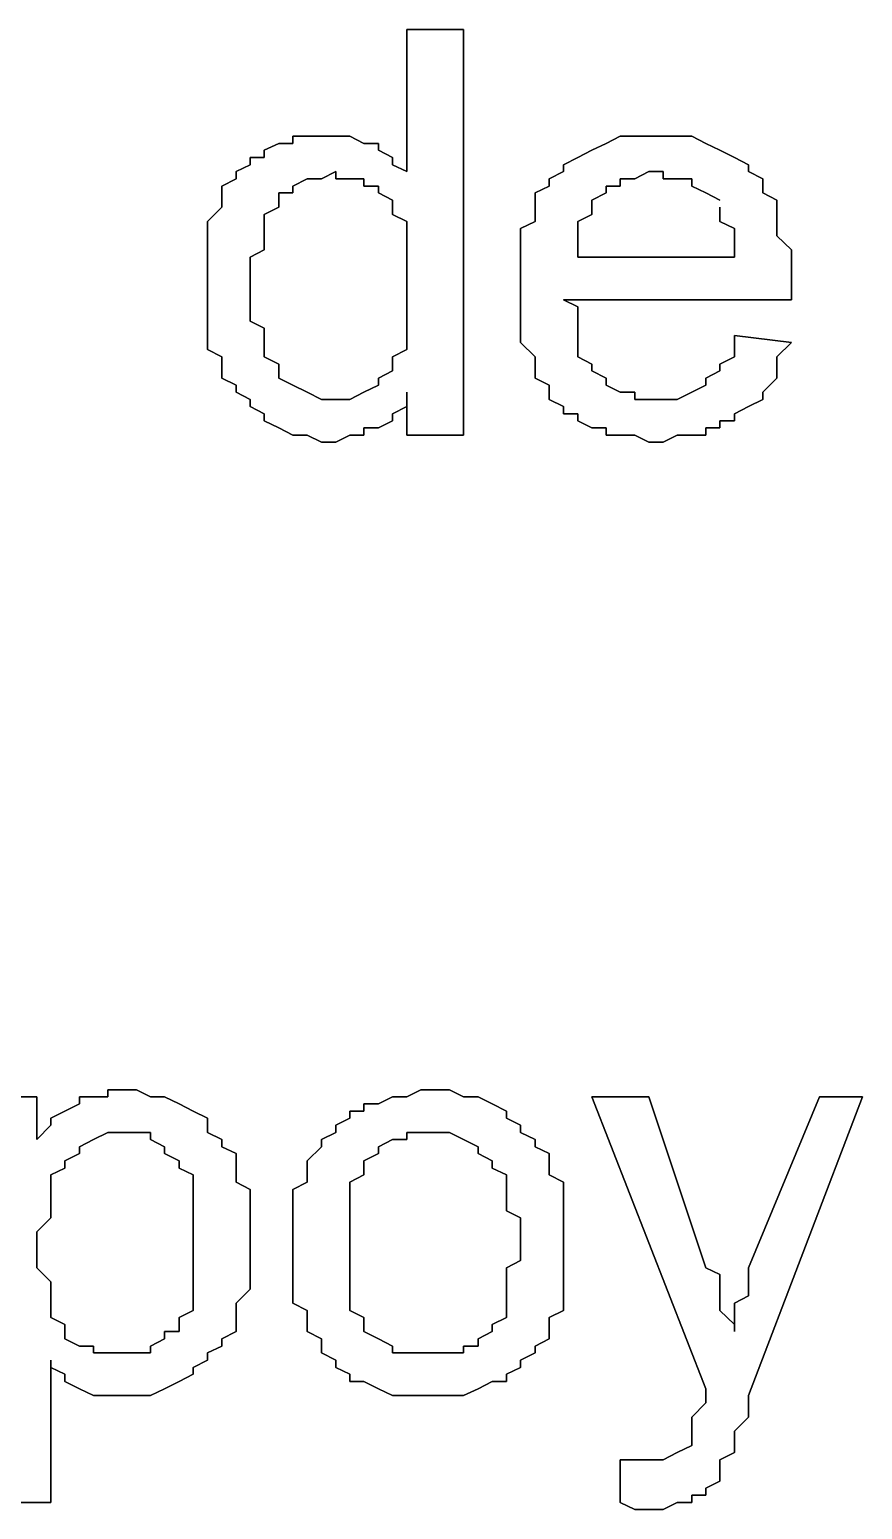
# Model space of a CAD drawing. Header units: metres. Extents: x 2.9 to 42.8, y 1.7 to 28.7.
# Drawn here: x 40.282 to 40.4883, y 18.759 to 19.1258 of the extents above; entities that cross this region are included whole.
import ezdxf

# ---------------------------------------------------------------- set-up
doc = ezdxf.new("R2010")
doc.units = ezdxf.units.M
doc.layers.add('GRIS', color=8, linetype='Continuous')

msp = doc.modelspace()

# ---------------------------------------------------------------- linework, layer by layer
at = {"layer": 'GRIS', "lineweight": -3}
for points in [[(40.3895, 19.1258), (40.3754, 19.1258), (40.3895, 19.1258)], [(40.3754, 19.1258), (40.3754, 19.0906), (40.3754, 19.1258)], [(40.3895, 19.0253), (40.3895, 19.1258), (40.3895, 19.0253)], [(40.3507, 19.0994), (40.3472, 19.0994), (40.3507, 19.0994)], [(40.3472, 19.0994), (40.3472, 19.0976), (40.3472, 19.0994)], [(40.3543, 19.0994), (40.3507, 19.0994), (40.3543, 19.0994)], [(40.3578, 19.0994), (40.3543, 19.0994), (40.3578, 19.0994)], [(40.3613, 19.0994), (40.3578, 19.0994), (40.3613, 19.0994)], [(40.3648, 19.0976), (40.3613, 19.0994), (40.3648, 19.0976)], [(40.4283, 19.0994), (40.4248, 19.0976), (40.4283, 19.0994)], [(40.4319, 19.0994), (40.4283, 19.0994), (40.4319, 19.0994)], [(40.4354, 19.0994), (40.4319, 19.0994), (40.4354, 19.0994)], [(40.4389, 19.0994), (40.4354, 19.0994), (40.4389, 19.0994)], [(40.4424, 19.0994), (40.4389, 19.0994), (40.4424, 19.0994)], [(40.446, 19.0994), (40.4424, 19.0994), (40.446, 19.0994)], [(40.4495, 19.0976), (40.446, 19.0994), (40.4495, 19.0976)], [(40.3437, 19.0976), (40.3401, 19.0959), (40.3437, 19.0976)], [(40.3401, 19.0959), (40.3401, 19.0941), (40.3401, 19.0959)], [(40.3472, 19.0976), (40.3437, 19.0976), (40.3472, 19.0976)], [(40.3684, 19.0976), (40.3648, 19.0976), (40.3684, 19.0976)], [(40.3684, 19.0959), (40.3684, 19.0976), (40.3684, 19.0959)], [(40.3719, 19.0941), (40.3684, 19.0959), (40.3719, 19.0941)], [(40.4213, 19.0959), (40.4178, 19.0941), (40.4213, 19.0959)], [(40.4248, 19.0976), (40.4213, 19.0959), (40.4248, 19.0976)], [(40.453, 19.0959), (40.4495, 19.0976), (40.453, 19.0959)], [(40.4566, 19.0941), (40.453, 19.0959), (40.4566, 19.0941)], [(40.3366, 19.0923), (40.3331, 19.0906), (40.3366, 19.0923)], [(40.3401, 19.0941), (40.3366, 19.0941), (40.3401, 19.0941)], [(40.3366, 19.0941), (40.3366, 19.0923), (40.3366, 19.0941)], [(40.3719, 19.0923), (40.3719, 19.0941), (40.3719, 19.0923)], [(40.3754, 19.0906), (40.3719, 19.0923), (40.3754, 19.0906)], [(40.4178, 19.0941), (40.4142, 19.0923), (40.4178, 19.0941)], [(40.4142, 19.0923), (40.4142, 19.0906), (40.4142, 19.0923)], [(40.4601, 19.0923), (40.4566, 19.0941), (40.4601, 19.0923)], [(40.4601, 19.0906), (40.4601, 19.0923), (40.4601, 19.0906)], [(40.3331, 19.0888), (40.3296, 19.087), (40.3331, 19.0888)], [(40.3331, 19.0906), (40.3331, 19.0888), (40.3331, 19.0906)], [(40.3472, 19.087), (40.3507, 19.0888), (40.3472, 19.087)], [(40.3507, 19.0888), (40.3543, 19.0888), (40.3507, 19.0888)], [(40.3543, 19.0888), (40.3578, 19.0906), (40.3543, 19.0888)], [(40.3578, 19.0906), (40.3578, 19.0888), (40.3578, 19.0906)], [(40.3578, 19.0888), (40.3613, 19.0888), (40.3578, 19.0888)], [(40.3613, 19.0888), (40.3648, 19.0888), (40.3613, 19.0888)], [(40.3648, 19.0888), (40.3648, 19.087), (40.3648, 19.0888)], [(40.4142, 19.0906), (40.4107, 19.0888), (40.4142, 19.0906)], [(40.4107, 19.0888), (40.4107, 19.087), (40.4107, 19.0888)], [(40.4283, 19.087), (40.4283, 19.0888), (40.4283, 19.087)], [(40.4283, 19.0888), (40.4319, 19.0888), (40.4283, 19.0888)], [(40.4319, 19.0888), (40.4354, 19.0906), (40.4319, 19.0888)], [(40.4354, 19.0906), (40.4389, 19.0906), (40.4354, 19.0906)], [(40.4389, 19.0906), (40.4389, 19.0888), (40.4389, 19.0906)], [(40.4389, 19.0888), (40.4424, 19.0888), (40.4389, 19.0888)], [(40.4424, 19.0888), (40.446, 19.0888), (40.4424, 19.0888)], [(40.446, 19.0888), (40.446, 19.087), (40.446, 19.0888)], [(40.4636, 19.0888), (40.4601, 19.0906), (40.4636, 19.0888)], [(40.4636, 19.087), (40.4636, 19.0888), (40.4636, 19.087)], [(40.3296, 19.087), (40.3296, 19.0835), (40.3296, 19.087)], [(40.3437, 19.0835), (40.3437, 19.0853), (40.3437, 19.0835)], [(40.3437, 19.0853), (40.3472, 19.0853), (40.3437, 19.0853)], [(40.3472, 19.0853), (40.3472, 19.087), (40.3472, 19.0853)], [(40.3648, 19.087), (40.3684, 19.087), (40.3648, 19.087)], [(40.3684, 19.087), (40.3684, 19.0853), (40.3684, 19.087)], [(40.3684, 19.0853), (40.3719, 19.0835), (40.3684, 19.0853)], [(40.4107, 19.087), (40.4072, 19.0853), (40.4107, 19.087)], [(40.4072, 19.0853), (40.4072, 19.0835), (40.4072, 19.0853)], [(40.4213, 19.0835), (40.4248, 19.0853), (40.4213, 19.0835)], [(40.4248, 19.0853), (40.4248, 19.087), (40.4248, 19.0853)], [(40.4248, 19.087), (40.4283, 19.087), (40.4248, 19.087)], [(40.446, 19.087), (40.4495, 19.0853), (40.446, 19.087)], [(40.4495, 19.0853), (40.453, 19.0835), (40.4495, 19.0853)], [(40.4636, 19.0853), (40.4636, 19.087), (40.4636, 19.0853)], [(40.4671, 19.0835), (40.4636, 19.0853), (40.4671, 19.0835)], [(40.3296, 19.0818), (40.326, 19.0782), (40.3296, 19.0818)], [(40.3296, 19.0835), (40.3296, 19.0818), (40.3296, 19.0835)], [(40.3401, 19.08), (40.3437, 19.0818), (40.3401, 19.08)], [(40.3437, 19.0818), (40.3437, 19.0835), (40.3437, 19.0818)], [(40.3719, 19.0835), (40.3719, 19.0818), (40.3719, 19.0835)], [(40.3719, 19.0818), (40.3719, 19.08), (40.3719, 19.0818)], [(40.4072, 19.0835), (40.4072, 19.0818), (40.4072, 19.0835)], [(40.4072, 19.0818), (40.4072, 19.0782), (40.4072, 19.0818)], [(40.4213, 19.0818), (40.4213, 19.0835), (40.4213, 19.0818)], [(40.4213, 19.08), (40.4213, 19.0818), (40.4213, 19.08)], [(40.453, 19.0818), (40.453, 19.0782), (40.453, 19.0818)], [(40.4671, 19.0818), (40.4671, 19.0835), (40.4671, 19.0818)], [(40.4671, 19.0782), (40.4671, 19.0818), (40.4671, 19.0782)], [(40.326, 19.0782), (40.326, 19.0765), (40.326, 19.0782)], [(40.3401, 19.0782), (40.3401, 19.08), (40.3401, 19.0782)], [(40.3401, 19.0765), (40.3401, 19.0782), (40.3401, 19.0765)], [(40.3719, 19.08), (40.3754, 19.0782), (40.3719, 19.08)], [(40.3754, 19.0782), (40.3754, 19.0765), (40.3754, 19.0782)], [(40.4072, 19.0782), (40.4036, 19.0765), (40.4072, 19.0782)], [(40.4178, 19.0782), (40.4213, 19.08), (40.4178, 19.0782)], [(40.4178, 19.0765), (40.4178, 19.0782), (40.4178, 19.0765)], [(40.453, 19.0782), (40.4566, 19.0765), (40.453, 19.0782)], [(40.4671, 19.0765), (40.4671, 19.0782), (40.4671, 19.0765)], [(40.326, 19.0765), (40.326, 19.0747), (40.326, 19.0765)], [(40.326, 19.0747), (40.326, 19.0712), (40.326, 19.0747)], [(40.3401, 19.0729), (40.3401, 19.0765), (40.3401, 19.0729)], [(40.3754, 19.0765), (40.3754, 19.0747), (40.3754, 19.0765)], [(40.3754, 19.0747), (40.3754, 19.0712), (40.3754, 19.0747)], [(40.4036, 19.0765), (40.4036, 19.0747), (40.4036, 19.0765)], [(40.4036, 19.0747), (40.4036, 19.0729), (40.4036, 19.0747)], [(40.4178, 19.0747), (40.4178, 19.0765), (40.4178, 19.0747)], [(40.4178, 19.0712), (40.4178, 19.0747), (40.4178, 19.0712)], [(40.4566, 19.0765), (40.4566, 19.0747), (40.4566, 19.0765)], [(40.4566, 19.0747), (40.4566, 19.0712), (40.4566, 19.0747)], [(40.4671, 19.0747), (40.4671, 19.0765), (40.4671, 19.0747)], [(40.4707, 19.0712), (40.4671, 19.0747), (40.4707, 19.0712)], [(40.326, 19.0712), (40.326, 19.0694), (40.326, 19.0712)], [(40.3366, 19.0694), (40.3401, 19.0712), (40.3366, 19.0694)], [(40.3401, 19.0712), (40.3401, 19.0729), (40.3401, 19.0712)], [(40.3754, 19.0712), (40.3754, 19.0694), (40.3754, 19.0712)], [(40.4036, 19.0729), (40.4036, 19.0694), (40.4036, 19.0729)], [(40.4178, 19.0694), (40.4178, 19.0712), (40.4178, 19.0694)], [(40.4566, 19.0712), (40.4566, 19.0694), (40.4566, 19.0712)], [(40.4707, 19.0694), (40.4707, 19.0712), (40.4707, 19.0694)], [(40.326, 19.0694), (40.326, 19.0676), (40.326, 19.0694)], [(40.326, 19.0676), (40.326, 19.0641), (40.326, 19.0676)], [(40.3366, 19.0659), (40.3366, 19.0694), (40.3366, 19.0659)], [(40.3754, 19.0694), (40.3754, 19.0676), (40.3754, 19.0694)], [(40.3754, 19.0676), (40.3754, 19.0641), (40.3754, 19.0676)], [(40.4036, 19.0694), (40.4036, 19.0676), (40.4036, 19.0694)], [(40.4036, 19.0676), (40.4036, 19.0641), (40.4036, 19.0676)], [(40.4566, 19.0694), (40.4178, 19.0694), (40.4566, 19.0694)], [(40.4707, 19.0676), (40.4707, 19.0694), (40.4707, 19.0676)], [(40.4707, 19.0641), (40.4707, 19.0676), (40.4707, 19.0641)], [(40.326, 19.0641), (40.326, 19.0623), (40.326, 19.0641)], [(40.3366, 19.0623), (40.3366, 19.0659), (40.3366, 19.0623)], [(40.3754, 19.0641), (40.3754, 19.0606), (40.3754, 19.0641)], [(40.4036, 19.0641), (40.4036, 19.0623), (40.4036, 19.0641)], [(40.4707, 19.0623), (40.4707, 19.0641), (40.4707, 19.0623)], [(40.326, 19.0623), (40.326, 19.0606), (40.326, 19.0623)], [(40.326, 19.0606), (40.326, 19.0588), (40.326, 19.0606)], [(40.3366, 19.0588), (40.3366, 19.0623), (40.3366, 19.0588)], [(40.3754, 19.0606), (40.3754, 19.0588), (40.3754, 19.0606)], [(40.4036, 19.0623), (40.4036, 19.0606), (40.4036, 19.0623)], [(40.4036, 19.0606), (40.4036, 19.0571), (40.4036, 19.0606)], [(40.4707, 19.0606), (40.4707, 19.0623), (40.4707, 19.0606)], [(40.4707, 19.0588), (40.4707, 19.0606), (40.4707, 19.0588)], [(40.326, 19.0588), (40.326, 19.0553), (40.326, 19.0588)], [(40.326, 19.0553), (40.326, 19.0535), (40.326, 19.0553)], [(40.3366, 19.0571), (40.3366, 19.0588), (40.3366, 19.0571)], [(40.3366, 19.0535), (40.3366, 19.0571), (40.3366, 19.0535)], [(40.3754, 19.0588), (40.3754, 19.0553), (40.3754, 19.0588)], [(40.3754, 19.0553), (40.3754, 19.0535), (40.3754, 19.0553)], [(40.4036, 19.0571), (40.4036, 19.0553), (40.4036, 19.0571)], [(40.4036, 19.0553), (40.4036, 19.0518), (40.4036, 19.0553)], [(40.4178, 19.0571), (40.4142, 19.0588), (40.4178, 19.0571)], [(40.4142, 19.0588), (40.4707, 19.0588), (40.4142, 19.0588)], [(40.4178, 19.0535), (40.4178, 19.0571), (40.4178, 19.0535)], [(40.326, 19.0535), (40.326, 19.0518), (40.326, 19.0535)], [(40.326, 19.0518), (40.326, 19.0482), (40.326, 19.0518)], [(40.3401, 19.0518), (40.3366, 19.0535), (40.3401, 19.0518)], [(40.3401, 19.05), (40.3401, 19.0518), (40.3401, 19.05)], [(40.3754, 19.0535), (40.3754, 19.05), (40.3754, 19.0535)], [(40.4036, 19.0518), (40.4036, 19.05), (40.4036, 19.0518)], [(40.4178, 19.0518), (40.4178, 19.0535), (40.4178, 19.0518)], [(40.4178, 19.0482), (40.4178, 19.0518), (40.4178, 19.0482)], [(40.326, 19.0482), (40.326, 19.0465), (40.326, 19.0482)], [(40.3401, 19.0465), (40.3401, 19.05), (40.3401, 19.0465)], [(40.3754, 19.05), (40.3754, 19.0482), (40.3754, 19.05)], [(40.3754, 19.0482), (40.3754, 19.0465), (40.3754, 19.0482)], [(40.4036, 19.05), (40.4036, 19.0482), (40.4036, 19.05)], [(40.4036, 19.0482), (40.4072, 19.0447), (40.4036, 19.0482)], [(40.4178, 19.0465), (40.4178, 19.0482), (40.4178, 19.0465)], [(40.4566, 19.05), (40.4566, 19.0465), (40.4566, 19.05)], [(40.4707, 19.0482), (40.4566, 19.05), (40.4707, 19.0482)], [(40.4671, 19.0447), (40.4707, 19.0482), (40.4671, 19.0447)], [(40.326, 19.0465), (40.3296, 19.0447), (40.326, 19.0465)], [(40.3296, 19.0447), (40.3296, 19.0429), (40.3296, 19.0447)], [(40.3401, 19.0447), (40.3401, 19.0465), (40.3401, 19.0447)], [(40.3437, 19.0429), (40.3401, 19.0447), (40.3437, 19.0429)], [(40.3754, 19.0465), (40.3719, 19.0447), (40.3754, 19.0465)], [(40.3719, 19.0447), (40.3719, 19.0429), (40.3719, 19.0447)], [(40.4072, 19.0447), (40.4072, 19.0429), (40.4072, 19.0447)], [(40.4178, 19.0447), (40.4178, 19.0465), (40.4178, 19.0447)], [(40.4213, 19.0429), (40.4178, 19.0447), (40.4213, 19.0429)], [(40.4566, 19.0447), (40.453, 19.0429), (40.4566, 19.0447)], [(40.4566, 19.0465), (40.4566, 19.0447), (40.4566, 19.0465)], [(40.4671, 19.0429), (40.4671, 19.0447), (40.4671, 19.0429)], [(40.3296, 19.0429), (40.3296, 19.0412), (40.3296, 19.0429)], [(40.3296, 19.0412), (40.3296, 19.0394), (40.3296, 19.0412)], [(40.3437, 19.0412), (40.3437, 19.0429), (40.3437, 19.0412)], [(40.3437, 19.0394), (40.3437, 19.0412), (40.3437, 19.0394)], [(40.3719, 19.0412), (40.3684, 19.0394), (40.3719, 19.0412)], [(40.3719, 19.0429), (40.3719, 19.0412), (40.3719, 19.0429)], [(40.4072, 19.0429), (40.4072, 19.0412), (40.4072, 19.0429)], [(40.4072, 19.0412), (40.4072, 19.0394), (40.4072, 19.0412)], [(40.4213, 19.0412), (40.4213, 19.0429), (40.4213, 19.0412)], [(40.4248, 19.0394), (40.4213, 19.0412), (40.4248, 19.0394)], [(40.453, 19.0412), (40.4495, 19.0394), (40.453, 19.0412)], [(40.453, 19.0429), (40.453, 19.0412), (40.453, 19.0429)], [(40.4671, 19.0412), (40.4671, 19.0429), (40.4671, 19.0412)], [(40.4671, 19.0394), (40.4671, 19.0412), (40.4671, 19.0394)], [(40.3296, 19.0394), (40.3331, 19.0377), (40.3296, 19.0394)], [(40.3331, 19.0377), (40.3331, 19.0359), (40.3331, 19.0377)], [(40.3472, 19.0377), (40.3437, 19.0394), (40.3472, 19.0377)], [(40.3507, 19.0359), (40.3472, 19.0377), (40.3507, 19.0359)], [(40.3684, 19.0377), (40.3648, 19.0359), (40.3684, 19.0377)], [(40.3684, 19.0394), (40.3684, 19.0377), (40.3684, 19.0394)], [(40.4072, 19.0394), (40.4107, 19.0377), (40.4072, 19.0394)], [(40.4107, 19.0377), (40.4107, 19.0359), (40.4107, 19.0377)], [(40.4248, 19.0377), (40.4248, 19.0394), (40.4248, 19.0377)], [(40.4283, 19.0359), (40.4248, 19.0377), (40.4283, 19.0359)], [(40.4495, 19.0377), (40.446, 19.0359), (40.4495, 19.0377)], [(40.4495, 19.0394), (40.4495, 19.0377), (40.4495, 19.0394)], [(40.4636, 19.0359), (40.4671, 19.0394), (40.4636, 19.0359)], [(40.3331, 19.0359), (40.3366, 19.0341), (40.3331, 19.0359)], [(40.3366, 19.0341), (40.3366, 19.0324), (40.3366, 19.0341)], [(40.3543, 19.0341), (40.3507, 19.0359), (40.3543, 19.0341)], [(40.3578, 19.0341), (40.3543, 19.0341), (40.3578, 19.0341)], [(40.3613, 19.0341), (40.3578, 19.0341), (40.3613, 19.0341)], [(40.3648, 19.0359), (40.3613, 19.0341), (40.3648, 19.0359)], [(40.3754, 19.0324), (40.3754, 19.0359), (40.3754, 19.0324)], [(40.3754, 19.0359), (40.3754, 19.0253), (40.3754, 19.0359)], [(40.4107, 19.0359), (40.4107, 19.0341), (40.4107, 19.0359)], [(40.4107, 19.0341), (40.4142, 19.0324), (40.4107, 19.0341)], [(40.4319, 19.0359), (40.4283, 19.0359), (40.4319, 19.0359)], [(40.4319, 19.0341), (40.4319, 19.0359), (40.4319, 19.0341)], [(40.4354, 19.0341), (40.4319, 19.0341), (40.4354, 19.0341)], [(40.4389, 19.0341), (40.4354, 19.0341), (40.4389, 19.0341)], [(40.4424, 19.0341), (40.4389, 19.0341), (40.4424, 19.0341)], [(40.446, 19.0359), (40.4424, 19.0341), (40.446, 19.0359)], [(40.4601, 19.0324), (40.4636, 19.0341), (40.4601, 19.0324)], [(40.4636, 19.0341), (40.4636, 19.0359), (40.4636, 19.0341)], [(40.3366, 19.0324), (40.3401, 19.0306), (40.3366, 19.0324)], [(40.3401, 19.0306), (40.3401, 19.0288), (40.3401, 19.0306)], [(40.3719, 19.0306), (40.3754, 19.0324), (40.3719, 19.0306)], [(40.3719, 19.0288), (40.3719, 19.0306), (40.3719, 19.0288)], [(40.4142, 19.0324), (40.4142, 19.0306), (40.4142, 19.0324)], [(40.4142, 19.0306), (40.4178, 19.0306), (40.4142, 19.0306)], [(40.4178, 19.0306), (40.4178, 19.0288), (40.4178, 19.0306)], [(40.4566, 19.0306), (40.4601, 19.0324), (40.4566, 19.0306)], [(40.4566, 19.0288), (40.4566, 19.0306), (40.4566, 19.0288)], [(40.3401, 19.0288), (40.3437, 19.0271), (40.3401, 19.0288)], [(40.3437, 19.0271), (40.3472, 19.0253), (40.3437, 19.0271)], [(40.3648, 19.0253), (40.3648, 19.0271), (40.3648, 19.0253)], [(40.3648, 19.0271), (40.3684, 19.0271), (40.3648, 19.0271)], [(40.3684, 19.0271), (40.3719, 19.0288), (40.3684, 19.0271)], [(40.4178, 19.0288), (40.4213, 19.0271), (40.4178, 19.0288)], [(40.4213, 19.0271), (40.4248, 19.0271), (40.4213, 19.0271)], [(40.4248, 19.0271), (40.4248, 19.0253), (40.4248, 19.0271)], [(40.4495, 19.0253), (40.4495, 19.0271), (40.4495, 19.0253)], [(40.4495, 19.0271), (40.453, 19.0271), (40.4495, 19.0271)], [(40.453, 19.0271), (40.453, 19.0288), (40.453, 19.0271)], [(40.453, 19.0288), (40.4566, 19.0288), (40.453, 19.0288)], [(40.3472, 19.0253), (40.3507, 19.0253), (40.3472, 19.0253)], [(40.3507, 19.0253), (40.3543, 19.0235), (40.3507, 19.0253)], [(40.3543, 19.0235), (40.3578, 19.0235), (40.3543, 19.0235)], [(40.3578, 19.0235), (40.3613, 19.0253), (40.3578, 19.0235)], [(40.3613, 19.0253), (40.3648, 19.0253), (40.3613, 19.0253)], [(40.3754, 19.0253), (40.3895, 19.0253), (40.3754, 19.0253)], [(40.4248, 19.0253), (40.4283, 19.0253), (40.4248, 19.0253)], [(40.4283, 19.0253), (40.4319, 19.0253), (40.4283, 19.0253)], [(40.4319, 19.0253), (40.4354, 19.0235), (40.4319, 19.0253)], [(40.4354, 19.0235), (40.4389, 19.0235), (40.4354, 19.0235)], [(40.4389, 19.0235), (40.4424, 19.0253), (40.4389, 19.0235)], [(40.4424, 19.0253), (40.446, 19.0253), (40.4424, 19.0253)], [(40.446, 19.0253), (40.4495, 19.0253), (40.446, 19.0253)], [(40.2837, 18.8613), (40.2731, 18.8613), (40.2837, 18.8613)], [(40.2837, 18.8507), (40.2837, 18.8613), (40.2837, 18.8507)], [(40.2978, 18.8613), (40.2943, 18.8613), (40.2978, 18.8613)], [(40.2943, 18.8613), (40.2943, 18.8595), (40.2943, 18.8613)], [(40.3013, 18.8613), (40.2978, 18.8613), (40.3013, 18.8613)], [(40.3049, 18.863), (40.3013, 18.863), (40.3049, 18.863)], [(40.3013, 18.863), (40.3013, 18.8613), (40.3013, 18.863)], [(40.3084, 18.863), (40.3049, 18.863), (40.3084, 18.863)], [(40.3119, 18.8613), (40.3084, 18.863), (40.3119, 18.8613)], [(40.3154, 18.8613), (40.3119, 18.8613), (40.3154, 18.8613)], [(40.319, 18.8595), (40.3154, 18.8613), (40.319, 18.8595)], [(40.3719, 18.8613), (40.3684, 18.8595), (40.3719, 18.8613)], [(40.3754, 18.8613), (40.3719, 18.8613), (40.3754, 18.8613)], [(40.3789, 18.863), (40.3754, 18.8613), (40.3789, 18.863)], [(40.3825, 18.863), (40.3789, 18.863), (40.3825, 18.863)], [(40.386, 18.863), (40.3825, 18.863), (40.386, 18.863)], [(40.3895, 18.8613), (40.386, 18.863), (40.3895, 18.8613)], [(40.3931, 18.8613), (40.3895, 18.8613), (40.3931, 18.8613)], [(40.3966, 18.8595), (40.3931, 18.8613), (40.3966, 18.8595)], [(40.4354, 18.8613), (40.4213, 18.8613), (40.4354, 18.8613)], [(40.4213, 18.8613), (40.4495, 18.7889), (40.4213, 18.8613)], [(40.4495, 18.8189), (40.4354, 18.8613), (40.4495, 18.8189)], [(40.4601, 18.7872), (40.4883, 18.8613), (40.4601, 18.7872)], [(40.4777, 18.8613), (40.4601, 18.8189), (40.4777, 18.8613)], [(40.4883, 18.8613), (40.4777, 18.8613), (40.4883, 18.8613)], [(40.2907, 18.8577), (40.2872, 18.856), (40.2907, 18.8577)], [(40.2943, 18.8595), (40.2907, 18.8577), (40.2943, 18.8595)], [(40.3225, 18.8577), (40.319, 18.8595), (40.3225, 18.8577)], [(40.326, 18.856), (40.3225, 18.8577), (40.326, 18.856)], [(40.3648, 18.8577), (40.3613, 18.8577), (40.3648, 18.8577)], [(40.3613, 18.8577), (40.3613, 18.856), (40.3613, 18.8577)], [(40.3684, 18.8595), (40.3648, 18.8595), (40.3684, 18.8595)], [(40.3648, 18.8595), (40.3648, 18.8577), (40.3648, 18.8595)], [(40.4001, 18.8577), (40.3966, 18.8595), (40.4001, 18.8577)], [(40.4001, 18.856), (40.4001, 18.8577), (40.4001, 18.856)], [(40.2872, 18.8542), (40.2837, 18.8507), (40.2872, 18.8542)], [(40.2872, 18.856), (40.2872, 18.8542), (40.2872, 18.856)], [(40.326, 18.8542), (40.326, 18.856), (40.326, 18.8542)], [(40.326, 18.8524), (40.326, 18.8542), (40.326, 18.8524)], [(40.3613, 18.856), (40.3578, 18.8542), (40.3613, 18.856)], [(40.3578, 18.8542), (40.3578, 18.8524), (40.3578, 18.8542)], [(40.4036, 18.8542), (40.4001, 18.856), (40.4036, 18.8542)], [(40.4036, 18.8524), (40.4036, 18.8542), (40.4036, 18.8524)], [(40.2943, 18.8489), (40.2978, 18.8507), (40.2943, 18.8489)], [(40.2978, 18.8507), (40.3013, 18.8524), (40.2978, 18.8507)], [(40.3013, 18.8524), (40.3049, 18.8524), (40.3013, 18.8524)], [(40.3049, 18.8524), (40.3084, 18.8524), (40.3049, 18.8524)], [(40.3084, 18.8524), (40.3119, 18.8524), (40.3084, 18.8524)], [(40.3119, 18.8524), (40.3119, 18.8507), (40.3119, 18.8524)], [(40.3119, 18.8507), (40.3154, 18.8489), (40.3119, 18.8507)], [(40.3296, 18.8507), (40.326, 18.8524), (40.3296, 18.8507)], [(40.3296, 18.8489), (40.3296, 18.8507), (40.3296, 18.8489)], [(40.3578, 18.8524), (40.3543, 18.8507), (40.3578, 18.8524)], [(40.3543, 18.8507), (40.3543, 18.8489), (40.3543, 18.8507)], [(40.3684, 18.8489), (40.3719, 18.8507), (40.3684, 18.8489)], [(40.3719, 18.8507), (40.3754, 18.8507), (40.3719, 18.8507)], [(40.3754, 18.8507), (40.3754, 18.8524), (40.3754, 18.8507)], [(40.3754, 18.8524), (40.3789, 18.8524), (40.3754, 18.8524)], [(40.3789, 18.8524), (40.3825, 18.8524), (40.3789, 18.8524)], [(40.3825, 18.8524), (40.386, 18.8524), (40.3825, 18.8524)], [(40.386, 18.8524), (40.3895, 18.8507), (40.386, 18.8524)], [(40.3895, 18.8507), (40.3931, 18.8489), (40.3895, 18.8507)], [(40.4072, 18.8507), (40.4036, 18.8524), (40.4072, 18.8507)], [(40.4072, 18.8489), (40.4072, 18.8507), (40.4072, 18.8489)], [(40.2907, 18.8454), (40.2943, 18.8472), (40.2907, 18.8454)], [(40.2943, 18.8472), (40.2943, 18.8489), (40.2943, 18.8472)], [(40.3154, 18.8489), (40.3154, 18.8472), (40.3154, 18.8489)], [(40.3154, 18.8472), (40.319, 18.8454), (40.3154, 18.8472)], [(40.3331, 18.8472), (40.3296, 18.8489), (40.3331, 18.8472)], [(40.3331, 18.8454), (40.3331, 18.8472), (40.3331, 18.8454)], [(40.3543, 18.8489), (40.3507, 18.8454), (40.3543, 18.8489)], [(40.3648, 18.8454), (40.3684, 18.8472), (40.3648, 18.8454)], [(40.3684, 18.8472), (40.3684, 18.8489), (40.3684, 18.8472)], [(40.3931, 18.8489), (40.3931, 18.8472), (40.3931, 18.8489)], [(40.3931, 18.8472), (40.3966, 18.8454), (40.3931, 18.8472)], [(40.4107, 18.8472), (40.4072, 18.8489), (40.4107, 18.8472)], [(40.4107, 18.8454), (40.4107, 18.8472), (40.4107, 18.8454)], [(40.2872, 18.8419), (40.2907, 18.8436), (40.2872, 18.8419)], [(40.2907, 18.8436), (40.2907, 18.8454), (40.2907, 18.8436)], [(40.319, 18.8454), (40.319, 18.8436), (40.319, 18.8454)], [(40.319, 18.8436), (40.3225, 18.8419), (40.319, 18.8436)], [(40.3331, 18.8436), (40.3331, 18.8454), (40.3331, 18.8436)], [(40.3331, 18.8419), (40.3331, 18.8436), (40.3331, 18.8419)], [(40.3507, 18.8454), (40.3507, 18.8436), (40.3507, 18.8454)], [(40.3507, 18.8436), (40.3507, 18.8419), (40.3507, 18.8436)], [(40.3648, 18.8436), (40.3648, 18.8454), (40.3648, 18.8436)], [(40.3648, 18.8419), (40.3648, 18.8436), (40.3648, 18.8419)], [(40.3966, 18.8454), (40.3966, 18.8436), (40.3966, 18.8454)], [(40.3966, 18.8436), (40.4001, 18.8419), (40.3966, 18.8436)], [(40.4107, 18.8436), (40.4107, 18.8454), (40.4107, 18.8436)], [(40.4107, 18.8419), (40.4107, 18.8436), (40.4107, 18.8419)], [(40.2872, 18.8401), (40.2872, 18.8419), (40.2872, 18.8401)], [(40.2872, 18.8383), (40.2872, 18.8401), (40.2872, 18.8383)], [(40.3225, 18.8419), (40.3225, 18.8401), (40.3225, 18.8419)], [(40.3225, 18.8401), (40.3225, 18.8383), (40.3225, 18.8401)], [(40.3331, 18.8401), (40.3331, 18.8419), (40.3331, 18.8401)], [(40.3366, 18.8383), (40.3331, 18.8401), (40.3366, 18.8383)], [(40.3507, 18.8401), (40.3472, 18.8383), (40.3507, 18.8401)], [(40.3507, 18.8419), (40.3507, 18.8401), (40.3507, 18.8419)], [(40.3613, 18.8401), (40.3648, 18.8419), (40.3613, 18.8401)], [(40.3613, 18.8383), (40.3613, 18.8401), (40.3613, 18.8383)], [(40.4001, 18.8419), (40.4001, 18.8401), (40.4001, 18.8419)], [(40.4001, 18.8401), (40.4001, 18.8383), (40.4001, 18.8401)], [(40.4142, 18.8401), (40.4107, 18.8419), (40.4142, 18.8401)], [(40.4142, 18.8366), (40.4142, 18.8401), (40.4142, 18.8366)], [(40.2872, 18.8366), (40.2872, 18.8383), (40.2872, 18.8366)], [(40.2872, 18.833), (40.2872, 18.8366), (40.2872, 18.833)], [(40.3225, 18.8383), (40.3225, 18.8366), (40.3225, 18.8383)], [(40.3225, 18.8366), (40.3225, 18.833), (40.3225, 18.8366)], [(40.3366, 18.8348), (40.3366, 18.8383), (40.3366, 18.8348)], [(40.3472, 18.8383), (40.3472, 18.8348), (40.3472, 18.8383)], [(40.3613, 18.8366), (40.3613, 18.8383), (40.3613, 18.8366)], [(40.3613, 18.833), (40.3613, 18.8366), (40.3613, 18.833)], [(40.4001, 18.8383), (40.4001, 18.8348), (40.4001, 18.8383)], [(40.4142, 18.8348), (40.4142, 18.8366), (40.4142, 18.8348)], [(40.2872, 18.8313), (40.2872, 18.833), (40.2872, 18.8313)], [(40.3225, 18.833), (40.3225, 18.8313), (40.3225, 18.833)], [(40.3366, 18.833), (40.3366, 18.8348), (40.3366, 18.833)], [(40.3366, 18.8313), (40.3366, 18.833), (40.3366, 18.8313)], [(40.3472, 18.8348), (40.3472, 18.833), (40.3472, 18.8348)], [(40.3472, 18.833), (40.3472, 18.8295), (40.3472, 18.833)], [(40.3613, 18.8313), (40.3613, 18.833), (40.3613, 18.8313)], [(40.4001, 18.8348), (40.4001, 18.833), (40.4001, 18.8348)], [(40.4001, 18.833), (40.4036, 18.8313), (40.4001, 18.833)], [(40.4142, 18.8313), (40.4142, 18.8348), (40.4142, 18.8313)], [(40.2837, 18.8278), (40.2872, 18.8313), (40.2837, 18.8278)], [(40.3225, 18.8313), (40.3225, 18.8278), (40.3225, 18.8313)], [(40.3366, 18.8278), (40.3366, 18.8313), (40.3366, 18.8278)], [(40.3472, 18.8295), (40.3472, 18.8278), (40.3472, 18.8295)], [(40.3613, 18.8278), (40.3613, 18.8313), (40.3613, 18.8278)], [(40.4036, 18.8313), (40.4036, 18.8278), (40.4036, 18.8313)], [(40.4142, 18.8295), (40.4142, 18.8313), (40.4142, 18.8295)], [(40.4142, 18.8278), (40.4142, 18.8295), (40.4142, 18.8278)], [(40.2837, 18.826), (40.2837, 18.8278), (40.2837, 18.826)], [(40.2837, 18.8242), (40.2837, 18.826), (40.2837, 18.8242)], [(40.2837, 18.8207), (40.2837, 18.8242), (40.2837, 18.8207)], [(40.3225, 18.8278), (40.3225, 18.826), (40.3225, 18.8278)], [(40.3225, 18.826), (40.3225, 18.8242), (40.3225, 18.826)], [(40.3225, 18.8242), (40.3225, 18.8207), (40.3225, 18.8242)], [(40.3366, 18.826), (40.3366, 18.8278), (40.3366, 18.826)], [(40.3366, 18.8225), (40.3366, 18.826), (40.3366, 18.8225)], [(40.3472, 18.8278), (40.3472, 18.8242), (40.3472, 18.8278)], [(40.3472, 18.8242), (40.3472, 18.8225), (40.3472, 18.8242)], [(40.3613, 18.826), (40.3613, 18.8278), (40.3613, 18.826)], [(40.3613, 18.8242), (40.3613, 18.826), (40.3613, 18.8242)], [(40.3613, 18.8225), (40.3613, 18.8242), (40.3613, 18.8225)], [(40.4036, 18.8278), (40.4036, 18.8242), (40.4036, 18.8278)], [(40.4036, 18.8242), (40.4036, 18.8207), (40.4036, 18.8242)], [(40.4142, 18.826), (40.4142, 18.8278), (40.4142, 18.826)], [(40.4142, 18.8225), (40.4142, 18.826), (40.4142, 18.8225)], [(40.2837, 18.8189), (40.2837, 18.8207), (40.2837, 18.8189)], [(40.3225, 18.8207), (40.3225, 18.8189), (40.3225, 18.8207)], [(40.3366, 18.8207), (40.3366, 18.8225), (40.3366, 18.8207)], [(40.3366, 18.8172), (40.3366, 18.8207), (40.3366, 18.8172)], [(40.3472, 18.8225), (40.3472, 18.8189), (40.3472, 18.8225)], [(40.3613, 18.8189), (40.3613, 18.8225), (40.3613, 18.8189)], [(40.4036, 18.8207), (40.4001, 18.8189), (40.4036, 18.8207)], [(40.4142, 18.8207), (40.4142, 18.8225), (40.4142, 18.8207)], [(40.4142, 18.8172), (40.4142, 18.8207), (40.4142, 18.8172)], [(40.2872, 18.8154), (40.2837, 18.8189), (40.2872, 18.8154)], [(40.3225, 18.8189), (40.3225, 18.8154), (40.3225, 18.8189)], [(40.3366, 18.8154), (40.3366, 18.8172), (40.3366, 18.8154)], [(40.3472, 18.8189), (40.3472, 18.8172), (40.3472, 18.8189)], [(40.3472, 18.8172), (40.3472, 18.8136), (40.3472, 18.8172)], [(40.3613, 18.8172), (40.3613, 18.8189), (40.3613, 18.8172)], [(40.3613, 18.8136), (40.3613, 18.8172), (40.3613, 18.8136)], [(40.4001, 18.8189), (40.4001, 18.8154), (40.4001, 18.8189)], [(40.4142, 18.8154), (40.4142, 18.8172), (40.4142, 18.8154)], [(40.453, 18.8172), (40.4495, 18.8189), (40.453, 18.8172)], [(40.453, 18.8136), (40.453, 18.8172), (40.453, 18.8136)], [(40.4601, 18.8189), (40.4601, 18.8154), (40.4601, 18.8189)], [(40.2872, 18.8136), (40.2872, 18.8154), (40.2872, 18.8136)], [(40.2872, 18.8119), (40.2872, 18.8136), (40.2872, 18.8119)], [(40.3225, 18.8154), (40.3225, 18.8136), (40.3225, 18.8154)], [(40.3225, 18.8136), (40.3225, 18.8119), (40.3225, 18.8136)], [(40.3331, 18.8101), (40.3366, 18.8136), (40.3331, 18.8101)], [(40.3366, 18.8136), (40.3366, 18.8154), (40.3366, 18.8136)], [(40.3472, 18.8136), (40.3472, 18.8119), (40.3472, 18.8136)], [(40.3613, 18.8119), (40.3613, 18.8136), (40.3613, 18.8119)], [(40.4001, 18.8154), (40.4001, 18.8136), (40.4001, 18.8154)], [(40.4001, 18.8136), (40.4001, 18.8119), (40.4001, 18.8136)], [(40.4142, 18.8119), (40.4142, 18.8154), (40.4142, 18.8119)], [(40.453, 18.8119), (40.453, 18.8136), (40.453, 18.8119)], [(40.4601, 18.8154), (40.4601, 18.8136), (40.4601, 18.8154)], [(40.4601, 18.8136), (40.4601, 18.8119), (40.4601, 18.8136)], [(40.2872, 18.8083), (40.2872, 18.8119), (40.2872, 18.8083)], [(40.3225, 18.8119), (40.3225, 18.8083), (40.3225, 18.8119)], [(40.3331, 18.8083), (40.3331, 18.8101), (40.3331, 18.8083)], [(40.3472, 18.8119), (40.3472, 18.8101), (40.3472, 18.8119)], [(40.3472, 18.8101), (40.3507, 18.8083), (40.3472, 18.8101)], [(40.3613, 18.8101), (40.3613, 18.8119), (40.3613, 18.8101)], [(40.3613, 18.8083), (40.3613, 18.8101), (40.3613, 18.8083)], [(40.4001, 18.8119), (40.4001, 18.8083), (40.4001, 18.8119)], [(40.4142, 18.8101), (40.4142, 18.8119), (40.4142, 18.8101)], [(40.4142, 18.8083), (40.4142, 18.8101), (40.4142, 18.8083)], [(40.453, 18.8101), (40.453, 18.8119), (40.453, 18.8101)], [(40.453, 18.8083), (40.453, 18.8101), (40.453, 18.8083)], [(40.4601, 18.8119), (40.4566, 18.8101), (40.4601, 18.8119)], [(40.4566, 18.8101), (40.4566, 18.8066), (40.4566, 18.8101)], [(40.2872, 18.8066), (40.2872, 18.8083), (40.2872, 18.8066)], [(40.2907, 18.8048), (40.2872, 18.8066), (40.2907, 18.8048)], [(40.3225, 18.8083), (40.319, 18.8066), (40.3225, 18.8083)], [(40.319, 18.8066), (40.319, 18.8048), (40.319, 18.8066)], [(40.3331, 18.8066), (40.3331, 18.8083), (40.3331, 18.8066)], [(40.3331, 18.8048), (40.3331, 18.8066), (40.3331, 18.8048)], [(40.3507, 18.8083), (40.3507, 18.8048), (40.3507, 18.8083)], [(40.3648, 18.8066), (40.3613, 18.8083), (40.3648, 18.8066)], [(40.3648, 18.8048), (40.3648, 18.8066), (40.3648, 18.8048)], [(40.4001, 18.8066), (40.3966, 18.8048), (40.4001, 18.8066)], [(40.4001, 18.8083), (40.4001, 18.8066), (40.4001, 18.8083)], [(40.4107, 18.8066), (40.4142, 18.8083), (40.4107, 18.8066)], [(40.4107, 18.8048), (40.4107, 18.8066), (40.4107, 18.8048)], [(40.4566, 18.8048), (40.453, 18.8083), (40.4566, 18.8048)], [(40.4566, 18.8066), (40.4566, 18.8048), (40.4566, 18.8066)], [(40.2907, 18.8031), (40.2907, 18.8048), (40.2907, 18.8031)], [(40.2907, 18.8013), (40.2907, 18.8031), (40.2907, 18.8013)], [(40.319, 18.8031), (40.3154, 18.8031), (40.319, 18.8031)], [(40.3154, 18.8031), (40.3154, 18.8013), (40.3154, 18.8031)], [(40.319, 18.8048), (40.319, 18.8031), (40.319, 18.8048)], [(40.3296, 18.8013), (40.3331, 18.8031), (40.3296, 18.8013)], [(40.3331, 18.8031), (40.3331, 18.8048), (40.3331, 18.8031)], [(40.3507, 18.8048), (40.3507, 18.8031), (40.3507, 18.8048)], [(40.3507, 18.8031), (40.3543, 18.8013), (40.3507, 18.8031)], [(40.3648, 18.8031), (40.3648, 18.8048), (40.3648, 18.8031)], [(40.3684, 18.8013), (40.3648, 18.8031), (40.3684, 18.8013)], [(40.3966, 18.8031), (40.3931, 18.8013), (40.3966, 18.8031)], [(40.3966, 18.8048), (40.3966, 18.8031), (40.3966, 18.8048)], [(40.4107, 18.8031), (40.4107, 18.8048), (40.4107, 18.8031)], [(40.4107, 18.8013), (40.4107, 18.8031), (40.4107, 18.8013)], [(40.4566, 18.8048), (40.4566, 18.8031), (40.4566, 18.8048)], [(40.4566, 18.8031), (40.4566, 18.8048), (40.4566, 18.8031)], [(40.2943, 18.7995), (40.2907, 18.8013), (40.2943, 18.7995)], [(40.2978, 18.7995), (40.2943, 18.7995), (40.2978, 18.7995)], [(40.2978, 18.7978), (40.2978, 18.7995), (40.2978, 18.7978)], [(40.3154, 18.8013), (40.3119, 18.7995), (40.3154, 18.8013)], [(40.3119, 18.7995), (40.3119, 18.7978), (40.3119, 18.7995)], [(40.326, 18.7978), (40.3296, 18.7995), (40.326, 18.7978)], [(40.3296, 18.7995), (40.3296, 18.8013), (40.3296, 18.7995)], [(40.3543, 18.8013), (40.3543, 18.7995), (40.3543, 18.8013)], [(40.3543, 18.7995), (40.3543, 18.7978), (40.3543, 18.7995)], [(40.3719, 18.7995), (40.3684, 18.8013), (40.3719, 18.7995)], [(40.3719, 18.7978), (40.3719, 18.7995), (40.3719, 18.7978)], [(40.3931, 18.7995), (40.3895, 18.7995), (40.3931, 18.7995)], [(40.3895, 18.7995), (40.3895, 18.7978), (40.3895, 18.7995)], [(40.3931, 18.8013), (40.3931, 18.7995), (40.3931, 18.8013)], [(40.4072, 18.7995), (40.4107, 18.8013), (40.4072, 18.7995)], [(40.4072, 18.7978), (40.4072, 18.7995), (40.4072, 18.7978)], [(40.2872, 18.7607), (40.2872, 18.796), (40.2872, 18.7607)], [(40.2872, 18.796), (40.2872, 18.7942), (40.2872, 18.796)], [(40.3013, 18.7978), (40.2978, 18.7978), (40.3013, 18.7978)], [(40.3049, 18.7978), (40.3013, 18.7978), (40.3049, 18.7978)], [(40.3084, 18.7978), (40.3049, 18.7978), (40.3084, 18.7978)], [(40.3119, 18.7978), (40.3084, 18.7978), (40.3119, 18.7978)], [(40.3225, 18.7942), (40.326, 18.796), (40.3225, 18.7942)], [(40.326, 18.796), (40.326, 18.7978), (40.326, 18.796)], [(40.3543, 18.7978), (40.3578, 18.796), (40.3543, 18.7978)], [(40.3578, 18.796), (40.3578, 18.7942), (40.3578, 18.796)], [(40.3754, 18.7978), (40.3719, 18.7978), (40.3754, 18.7978)], [(40.3789, 18.7978), (40.3754, 18.7978), (40.3789, 18.7978)], [(40.3825, 18.7978), (40.3789, 18.7978), (40.3825, 18.7978)], [(40.386, 18.7978), (40.3825, 18.7978), (40.386, 18.7978)], [(40.3895, 18.7978), (40.386, 18.7978), (40.3895, 18.7978)], [(40.4036, 18.796), (40.4072, 18.7978), (40.4036, 18.796)], [(40.4036, 18.7942), (40.4036, 18.796), (40.4036, 18.7942)], [(40.2872, 18.7942), (40.2907, 18.7925), (40.2872, 18.7942)], [(40.2907, 18.7925), (40.2907, 18.7907), (40.2907, 18.7925)], [(40.319, 18.7907), (40.3225, 18.7925), (40.319, 18.7907)], [(40.3225, 18.7925), (40.3225, 18.7942), (40.3225, 18.7925)], [(40.3578, 18.7942), (40.3613, 18.7925), (40.3578, 18.7942)], [(40.3613, 18.7925), (40.3613, 18.7907), (40.3613, 18.7925)], [(40.4001, 18.7925), (40.4036, 18.7942), (40.4001, 18.7925)], [(40.4001, 18.7907), (40.4001, 18.7925), (40.4001, 18.7907)], [(40.2907, 18.7907), (40.2943, 18.7889), (40.2907, 18.7907)], [(40.2943, 18.7889), (40.2978, 18.7872), (40.2943, 18.7889)], [(40.3119, 18.7872), (40.3154, 18.7889), (40.3119, 18.7872)], [(40.3154, 18.7889), (40.319, 18.7907), (40.3154, 18.7889)], [(40.3613, 18.7907), (40.3648, 18.7907), (40.3613, 18.7907)], [(40.3648, 18.7907), (40.3684, 18.7889), (40.3648, 18.7907)], [(40.3684, 18.7889), (40.3719, 18.7872), (40.3684, 18.7889)], [(40.3895, 18.7872), (40.3931, 18.7889), (40.3895, 18.7872)], [(40.3931, 18.7889), (40.3966, 18.7907), (40.3931, 18.7889)], [(40.3966, 18.7907), (40.4001, 18.7907), (40.3966, 18.7907)], [(40.4495, 18.7889), (40.4495, 18.7872), (40.4495, 18.7889)], [(40.2978, 18.7872), (40.3013, 18.7872), (40.2978, 18.7872)], [(40.3013, 18.7872), (40.3049, 18.7872), (40.3013, 18.7872)], [(40.3049, 18.7872), (40.3084, 18.7872), (40.3049, 18.7872)], [(40.3084, 18.7872), (40.3119, 18.7872), (40.3084, 18.7872)], [(40.3719, 18.7872), (40.3754, 18.7872), (40.3719, 18.7872)], [(40.3754, 18.7872), (40.3789, 18.7872), (40.3754, 18.7872)], [(40.3789, 18.7872), (40.3825, 18.7872), (40.3789, 18.7872)], [(40.3825, 18.7872), (40.386, 18.7872), (40.3825, 18.7872)], [(40.386, 18.7872), (40.3895, 18.7872), (40.386, 18.7872)], [(40.4495, 18.7854), (40.446, 18.7819), (40.4495, 18.7854)], [(40.4495, 18.7872), (40.4495, 18.7854), (40.4495, 18.7872)], [(40.4601, 18.7837), (40.4601, 18.7872), (40.4601, 18.7837)], [(40.446, 18.7819), (40.446, 18.7801), (40.446, 18.7819)], [(40.4566, 18.7784), (40.4601, 18.7819), (40.4566, 18.7784)], [(40.4601, 18.7819), (40.4601, 18.7837), (40.4601, 18.7819)], [(40.446, 18.7801), (40.446, 18.7766), (40.446, 18.7801)], [(40.446, 18.7766), (40.446, 18.7748), (40.446, 18.7766)], [(40.4566, 18.7766), (40.4566, 18.7784), (40.4566, 18.7766)], [(40.4566, 18.7748), (40.4566, 18.7766), (40.4566, 18.7748)], [(40.4424, 18.7731), (40.4389, 18.7713), (40.4424, 18.7731)], [(40.446, 18.7748), (40.4424, 18.7731), (40.446, 18.7748)], [(40.453, 18.7713), (40.4566, 18.7731), (40.453, 18.7713)], [(40.4566, 18.7731), (40.4566, 18.7748), (40.4566, 18.7731)], [(40.4319, 18.7713), (40.4283, 18.7713), (40.4319, 18.7713)], [(40.4283, 18.7713), (40.4283, 18.7607), (40.4283, 18.7713)], [(40.4354, 18.7713), (40.4319, 18.7713), (40.4354, 18.7713)], [(40.4389, 18.7713), (40.4354, 18.7713), (40.4389, 18.7713)], [(40.453, 18.7678), (40.453, 18.7713), (40.453, 18.7678)], [(40.4495, 18.7643), (40.453, 18.766), (40.4495, 18.7643)], [(40.453, 18.766), (40.453, 18.7678), (40.453, 18.766)], [(40.446, 18.7607), (40.446, 18.7625), (40.446, 18.7607)], [(40.446, 18.7625), (40.4495, 18.7625), (40.446, 18.7625)], [(40.4495, 18.7625), (40.4495, 18.7643), (40.4495, 18.7625)], [(40.2731, 18.7607), (40.2872, 18.7607), (40.2731, 18.7607)], [(40.4283, 18.7607), (40.4319, 18.759), (40.4283, 18.7607)], [(40.4319, 18.759), (40.4354, 18.759), (40.4319, 18.759)], [(40.4354, 18.759), (40.4389, 18.759), (40.4354, 18.759)], [(40.4389, 18.759), (40.4424, 18.7607), (40.4389, 18.759)], [(40.4424, 18.7607), (40.446, 18.7607), (40.4424, 18.7607)]]:
    msp.add_lwpolyline(points, dxfattribs=at)

doc.saveas('drawing.dxf')
